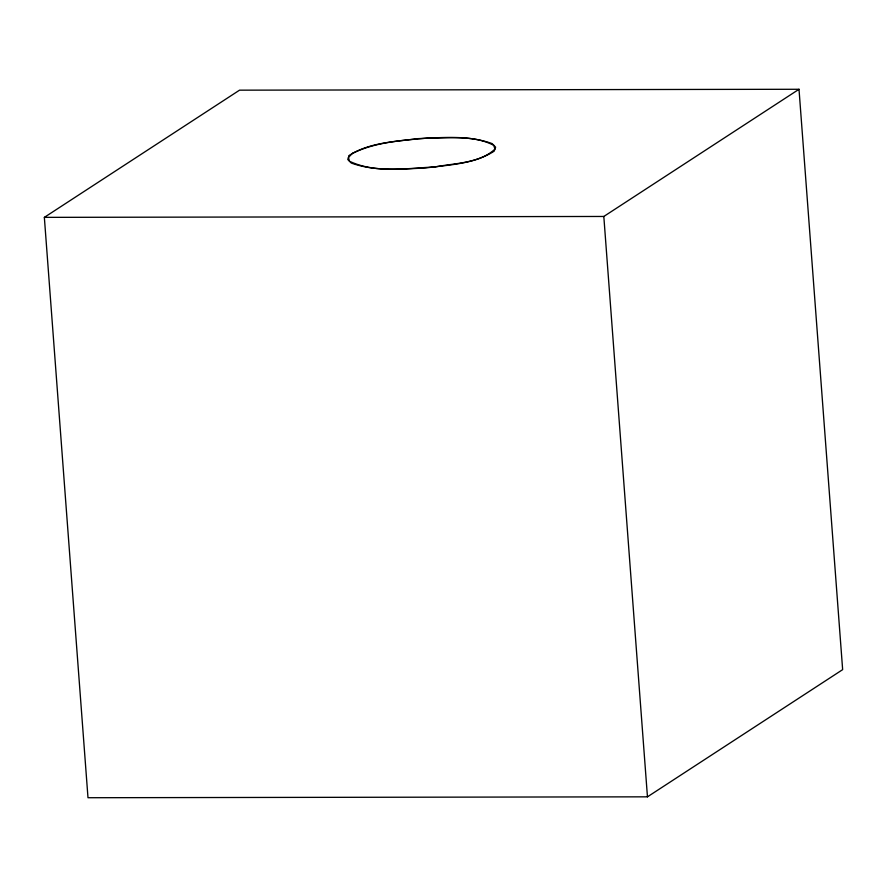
<?xml version="1.0" encoding="UTF-8"?>
<svg xmlns="http://www.w3.org/2000/svg" width="887" height="887" viewBox="0 0 887 887"><rect width="100%" height="100%" fill="white"/><g stroke="black" fill="none" stroke-linecap="round" stroke-linejoin="round"><path stroke-width="1.33" d="M44.35 217.359L239.545 90.164L799.01 89.277L842.65 669.641L647.455 796.836L87.99 797.723L44.35 217.359L603.814 216.461L799.01 89.277M603.814 216.461L647.455 796.836M349.201 155.458L347.726 159.46L351.285 163.042C374.979 171.668 400.979 169.04 425.693 167.976C448.767 164.838 474.035 164.128 494.159 151.178L495.645 147.164L492.085 143.583C468.38 134.968 442.38 137.596 417.666 138.649C394.593 141.787 369.325 142.497 349.201 155.458M352.416 153.384L348.458 157.454L349.5 161.257C375.888 173.675 406.989 168.22 435.195 166.933C455.098 162.997 479.202 163.607 494.902 149.171L493.859 145.379C473.658 134.802 449.332 138.261 427.312 138.106C402.022 140.401 375.556 141.987 352.416 153.384"/></g></svg>
